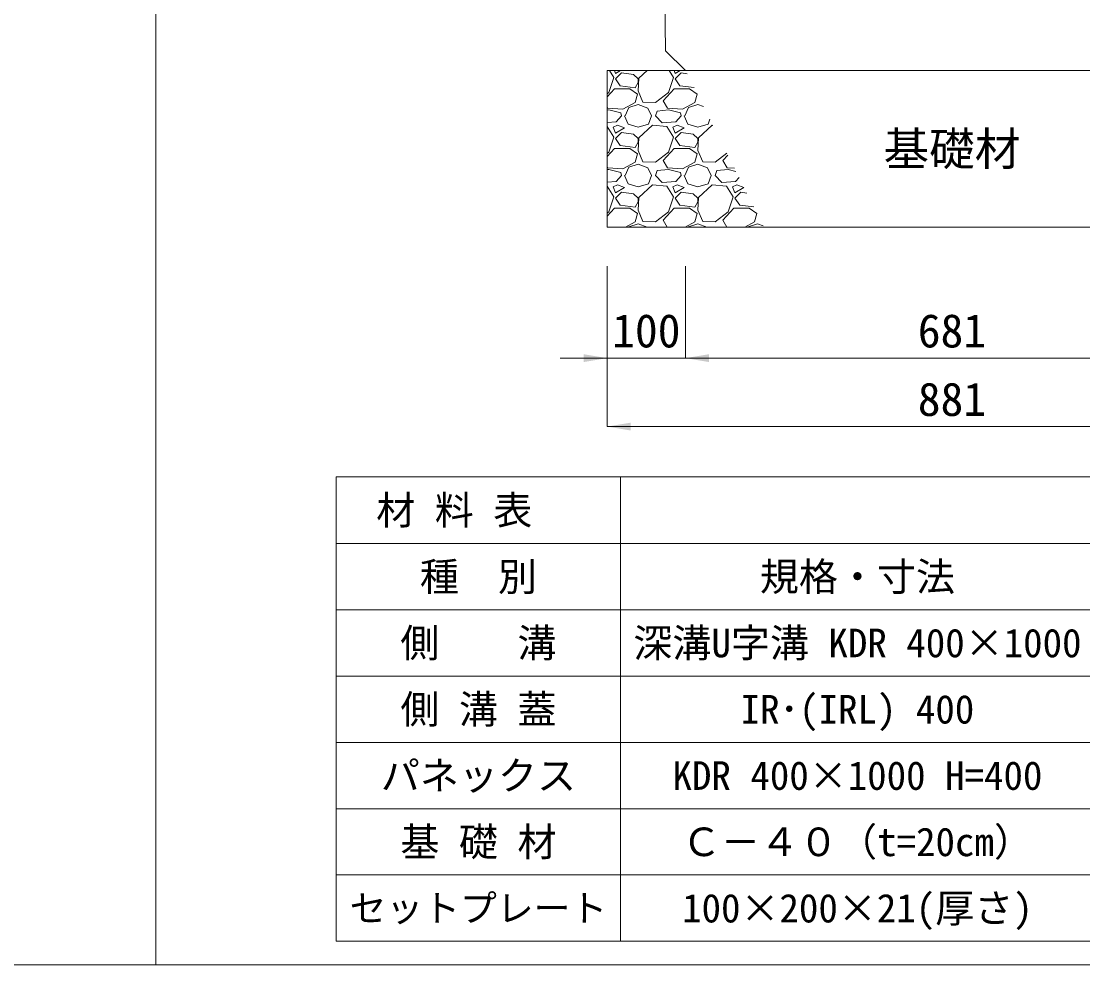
# Model space of a CAD drawing. Units: millimetres at full size. Extents: x 172874 to 217143, y 854931 to 903297.
# Drawn here: x 200171 to 201527, y 855531 to 856736 of the extents above; entities that cross this region are included whole.
import ezdxf
from ezdxf.enums import TextEntityAlignment as Align

# ---------------------------------------------------------------- set-up
doc = ezdxf.new("R2010")
doc.units = ezdxf.units.MM
doc.header["$LTSCALE"] = 20
for name, color, linetype, lineweight in [('Defpoints_3', 8, 'Continuous', 0), ('図枠', 5, 'Continuous', 13), ('基礎材', 7, 'Continuous', 15), ('寸法・材料表', 7, 'Continuous', 13), ('寸法線', 7, 'Continuous', 13), ('本体', 2, 'Continuous', 13), ('ﾊｯﾁﾝｸﾞ', 7, 'Continuous', 5)]:
    doc.layers.add(name, color=color, linetype=linetype, lineweight=lineweight)
doc.styles.add('ＭＳ ゴシック', font='')
doc.styles.get('ＭＳ ゴシック').set_extended_font_data('MS Gothic')

# ---------------------------------------------------------------- blocks, each defined once
blk = doc.blocks.new('filled_arrow')
at = {"color": 0, "linetype": 'Continuous', "lineweight": -2}
blk.add_solid([(7.5, 1.25), (0, 0), (7.5, -1.25)], dxfattribs=at)

msp = doc.modelspace()

# ---------------------------------------------------------------- linework, layer by layer
at = {"layer": 'Defpoints_3'}
for p, q in [((200573.45, 856154.4), (202512.35, 856154.4)), ((200573.45, 856154.4), (200573.45, 856069.22)), ((200936.45, 856154.4), (200936.45, 856069.22))]:
    msp.add_line(p, q, dxfattribs=at)
at = {"layer": '図枠'}
for p, q in [((200342.9, 874031.02), (200342.9, 855531.02)), ((196742.9, 855531.02), (217142.9, 855531.02))]:
    msp.add_line(p, q, dxfattribs=at)
at = {"layer": '基礎材'}
for p, q in [((200919.38, 856673.52), (201799.9, 856673.52)), ((200919.38, 856673.52), (200919.38, 856473.52)), ((200919.38, 856473.52), (201799.9, 856473.52))]:
    msp.add_line(p, q, dxfattribs=at)
at = {"layer": '寸法・材料表'}
for p, q in [((200573.45, 856069.22), (202512.35, 856069.22)), ((200573.45, 856069.22), (200573.45, 855561.02)), ((200936.45, 856069.22), (200936.45, 855561.02)), ((200573.45, 855984.52), (202512.35, 855984.52)), ((200573.45, 855899.82), (202512.35, 855899.82)), ((200573.45, 855815.12), (202512.35, 855815.12)), ((200573.45, 855730.42), (202512.35, 855730.42)), ((200573.45, 855645.72), (202512.35, 855645.72)), ((200573.45, 855561.02), (202512.35, 855561.02))]:
    msp.add_line(p, q, dxfattribs=at)
at = {"layer": '寸法線'}
for p, q in [((200919.38, 856423.52), (200919.38, 856306.08)), ((200919.38, 856423.52), (200919.38, 856218.58)), ((201019.38, 856423.52), (201019.38, 856306.08)), ((201019.38, 856423.52), (201019.38, 856306.08)), ((200859.38, 856306.08), (201079.38, 856306.08)), ((201019.38, 856306.08), (201699.9, 856306.08)), ((201799.9, 856218.58), (200919.38, 856218.58))]:
    msp.add_line(p, q, dxfattribs=at)
at = {"layer": '本体'}
for p, q in [((200979.9, 857588.52), (200993.98, 856698.52)), ((200993.98, 856698.52), (201019.38, 856673.52)), ((201019.38, 856673.52), (201535.42, 856673.52))]:
    msp.add_line(p, q, dxfattribs=at)
at = {"layer": 'ﾊｯﾁﾝｸﾞ'}
for p, q in [((200921.68, 856645.39), (200927.78, 856664.44)), ((200927.78, 856664.44), (200922.23, 856673.52)), ((200928.56, 856673.52), (200930.06, 856669.77)), ((200930.06, 856669.77), (200936.31, 856673.52)), ((200937.68, 856670.54), (200930.06, 856662.92)), ((200952.92, 856668.25), (200937.68, 856670.54)), ((200959.02, 856662.92), (200952.92, 856668.25)), ((200970.56, 856673.52), (200959.78, 856663.68)), ((200997.88, 856645.39), (201003.98, 856664.44)), ((201003.98, 856664.44), (200998.43, 856673.52)), ((201004.76, 856673.52), (201006.26, 856669.77)), ((201006.26, 856669.77), (201012.51, 856673.52)), ((201013.88, 856670.54), (201006.26, 856662.92)), ((201021.44, 856669.4), (201013.88, 856670.54)), ((200930.06, 856662.92), (200936.16, 856653.77)), ((200936.16, 856653.77), (200955.21, 856651.49)), ((200955.21, 856651.49), (200959.02, 856658.34)), ((200959.78, 856663.68), (200959.02, 856647.68)), ((200959.02, 856658.34), (200959.02, 856662.92)), ((201006.26, 856662.92), (201012.36, 856653.77)), ((201012.36, 856653.77), (201030.33, 856651.62)), ((200919.38, 856639.78), (200928.54, 856649.96)), ((200919.38, 856643.61), (200921.68, 856645.39)), ((200928.54, 856649.96), (200948.35, 856649.96)), ((200948.35, 856649.96), (200958.26, 856643.1)), ((200958.26, 856643.1), (200955.21, 856632.44)), ((200959.02, 856647.68), (200965.11, 856633.2)), ((200981.12, 856632.44), (200997.88, 856645.39)), ((200991.02, 856634.72), (201004.74, 856649.96)), ((201004.74, 856649.96), (201024.55, 856649.96)), ((201024.55, 856649.96), (201034.46, 856643.1)), ((201034.46, 856643.1), (201031.41, 856632.44)), ((200920.16, 856625.58), (200919.38, 856626.91)), ((200939.21, 856624.05), (200920.16, 856625.58)), ((200955.21, 856632.44), (200939.21, 856624.05)), ((200942.25, 856615.67), (200946.83, 856626.34)), ((200946.83, 856626.34), (200959.02, 856630.15)), ((200959.02, 856630.15), (200971.21, 856625.58)), ((200965.11, 856633.2), (200981.12, 856632.44)), ((200971.21, 856625.58), (200975.78, 856615.67)), ((200996.36, 856625.58), (200991.02, 856634.72)), ((201015.41, 856624.05), (200996.36, 856625.58)), ((201031.41, 856632.44), (201015.41, 856624.05)), ((201018.45, 856615.67), (201023.03, 856626.34)), ((201023.03, 856626.34), (201035.22, 856630.15)), ((201035.22, 856630.15), (201042.41, 856627.45)), ((200921.68, 856623.29), (200919.38, 856623.05)), ((200936.92, 856619.48), (200921.68, 856623.29)), ((200937.68, 856615.67), (200930.82, 856608.05)), ((200937.68, 856615.67), (200936.92, 856619.48)), ((200941.49, 856615.67), (200946.06, 856605)), ((200971.97, 856605), (200975.78, 856615.67)), ((200981.12, 856615.67), (200983.4, 856621.77)), ((200989.5, 856606.53), (200981.12, 856615.67)), ((200997.88, 856623.29), (200983.4, 856621.77)), ((201013.12, 856619.48), (200997.88, 856623.29)), ((201013.88, 856615.67), (201007.02, 856608.05)), ((201013.88, 856615.67), (201013.12, 856619.48)), ((201017.69, 856615.67), (201022.26, 856605)), ((201048.17, 856605), (201050.45, 856611.38)), ((200930.82, 856608.05), (200919.38, 856607.06)), ((200919.39, 856601.96), (200919.38, 856601.96)), ((200927.78, 856588.24), (200919.39, 856601.96)), ((200932.35, 856603.48), (200927.01, 856601.19)), ((200927.01, 856601.19), (200930.06, 856593.57)), ((200930.06, 856593.57), (200941.49, 856600.43)), ((200941.49, 856600.43), (200932.35, 856603.48)), ((200946.06, 856605), (200959.02, 856601.19)), ((200959.02, 856601.19), (200971.97, 856605)), ((200977.31, 856603.48), (200959.78, 856587.48)), ((200995.59, 856601.96), (200977.31, 856603.48)), ((201007.02, 856608.05), (200989.5, 856606.53)), ((201003.98, 856588.24), (200995.59, 856601.96)), ((201008.55, 856603.48), (201003.21, 856601.19)), ((201003.21, 856601.19), (201006.26, 856593.57)), ((201006.26, 856593.57), (201017.69, 856600.43)), ((201017.69, 856600.43), (201008.55, 856603.48)), ((201022.26, 856605), (201035.22, 856601.19)), ((201035.22, 856601.19), (201048.17, 856605)), ((201053.51, 856603.48), (201035.98, 856587.48)), ((201054.44, 856603.4), (201053.51, 856603.48)), ((200921.68, 856569.19), (200927.78, 856588.24)), ((200937.68, 856594.34), (200930.06, 856586.72)), ((200930.06, 856586.72), (200936.16, 856577.57)), ((200952.92, 856592.05), (200937.68, 856594.34)), ((200959.02, 856586.72), (200952.92, 856592.05)), ((200959.78, 856587.48), (200959.02, 856571.48)), ((200959.02, 856582.14), (200959.02, 856586.72)), ((200997.88, 856569.19), (201003.98, 856588.24)), ((201013.88, 856594.34), (201006.26, 856586.72)), ((201006.26, 856586.72), (201012.36, 856577.57)), ((201029.12, 856592.05), (201013.88, 856594.34)), ((201035.22, 856586.72), (201029.12, 856592.05)), ((201035.98, 856587.48), (201035.22, 856571.48)), ((201035.22, 856582.14), (201035.22, 856586.72)), ((200919.38, 856563.58), (200928.54, 856573.76)), ((200919.38, 856567.41), (200921.68, 856569.19)), ((200928.54, 856573.76), (200948.35, 856573.76)), ((200936.16, 856577.57), (200955.21, 856575.29)), ((200948.35, 856573.76), (200958.26, 856566.9)), ((200955.21, 856575.29), (200959.02, 856582.14)), ((200959.02, 856571.48), (200965.11, 856557)), ((200981.12, 856556.24), (200997.88, 856569.19)), ((200991.02, 856558.52), (201004.74, 856573.76)), ((201004.74, 856573.76), (201024.55, 856573.76)), ((201012.36, 856577.57), (201031.41, 856575.29)), ((201024.55, 856573.76), (201034.46, 856566.9)), ((201031.41, 856575.29), (201035.22, 856582.14)), ((201035.22, 856571.48), (201041.31, 856557)), ((200955.21, 856556.24), (200939.21, 856547.85)), ((200958.26, 856566.9), (200955.21, 856556.24)), ((200965.11, 856557), (200981.12, 856556.24)), ((200996.36, 856549.38), (200991.02, 856558.52)), ((201031.41, 856556.24), (201015.41, 856547.85)), ((201034.46, 856566.9), (201031.41, 856556.24)), ((201041.31, 856557), (201057.32, 856556.24)), ((201057.32, 856556.24), (201072.25, 856567.78)), ((201067.22, 856558.52), (201073.43, 856565.42)), ((201072.56, 856549.38), (201067.22, 856558.52)), ((200920.16, 856549.38), (200919.38, 856550.71)), ((200921.68, 856547.09), (200919.38, 856546.85)), ((200939.21, 856547.85), (200920.16, 856549.38)), ((200936.92, 856543.28), (200921.68, 856547.09)), ((200937.68, 856539.47), (200936.92, 856543.28)), ((200942.25, 856539.47), (200946.83, 856550.14)), ((200946.83, 856550.14), (200959.02, 856553.95)), ((200959.02, 856553.95), (200971.21, 856549.38)), ((200971.21, 856549.38), (200975.78, 856539.47)), ((200981.12, 856539.47), (200983.4, 856545.57)), ((200997.88, 856547.09), (200983.4, 856545.57)), ((201015.41, 856547.85), (200996.36, 856549.38)), ((201013.12, 856543.28), (200997.88, 856547.09)), ((201013.88, 856539.47), (201013.12, 856543.28)), ((201018.45, 856539.47), (201023.03, 856550.14)), ((201023.03, 856550.14), (201035.22, 856553.95)), ((201035.22, 856553.95), (201047.41, 856549.38)), ((201047.41, 856549.38), (201051.98, 856539.47)), ((201057.32, 856539.47), (201059.6, 856545.57)), ((201074.08, 856547.09), (201059.6, 856545.57)), ((201081.82, 856548.64), (201072.56, 856549.38)), ((201083.81, 856544.66), (201074.08, 856547.09)), ((200930.82, 856531.85), (200919.38, 856530.86)), ((200937.68, 856539.47), (200930.82, 856531.85)), ((200941.49, 856539.47), (200946.06, 856528.8)), ((200946.06, 856528.8), (200959.02, 856524.99)), ((200959.02, 856524.99), (200971.97, 856528.8)), ((200971.97, 856528.8), (200975.78, 856539.47)), ((200989.5, 856530.33), (200981.12, 856539.47)), ((201007.02, 856531.85), (200989.5, 856530.33)), ((201013.88, 856539.47), (201007.02, 856531.85)), ((201017.69, 856539.47), (201022.26, 856528.8)), ((201022.26, 856528.8), (201035.22, 856524.99)), ((201035.22, 856524.99), (201048.17, 856528.8)), ((201048.17, 856528.8), (201051.98, 856539.47)), ((201065.7, 856530.33), (201057.32, 856539.47)), ((201083.22, 856531.85), (201065.7, 856530.33)), ((201087.72, 856536.84), (201083.22, 856531.85)), ((200919.39, 856525.76), (200919.38, 856525.76)), ((200927.78, 856512.04), (200919.39, 856525.76)), ((200932.35, 856527.28), (200927.01, 856524.99)), ((200927.01, 856524.99), (200930.06, 856517.37)), ((200930.06, 856517.37), (200941.49, 856524.23)), ((200937.68, 856518.14), (200930.06, 856510.52)), ((200941.49, 856524.23), (200932.35, 856527.28)), ((200952.92, 856515.85), (200937.68, 856518.14)), ((200959.02, 856510.52), (200952.92, 856515.85)), ((200977.31, 856527.28), (200959.78, 856511.28)), ((200995.59, 856525.76), (200977.31, 856527.28)), ((201003.98, 856512.04), (200995.59, 856525.76)), ((201008.55, 856527.28), (201003.21, 856524.99)), ((201003.21, 856524.99), (201006.26, 856517.37)), ((201006.26, 856517.37), (201017.69, 856524.23)), ((201013.88, 856518.14), (201006.26, 856510.52)), ((201017.69, 856524.23), (201008.55, 856527.28)), ((201029.12, 856515.85), (201013.88, 856518.14)), ((201035.22, 856510.52), (201029.12, 856515.85)), ((201053.51, 856527.28), (201035.98, 856511.28)), ((201071.79, 856525.76), (201053.51, 856527.28)), ((201080.18, 856512.04), (201071.79, 856525.76)), ((201084.75, 856527.28), (201079.41, 856524.99)), ((201079.41, 856524.99), (201082.46, 856517.37)), ((201082.46, 856517.37), (201093.89, 856524.23)), ((201090.08, 856518.14), (201082.46, 856510.52)), ((201093.89, 856524.23), (201084.75, 856527.28)), ((201097.64, 856517), (201090.08, 856518.14)), ((200921.68, 856492.99), (200927.78, 856512.04)), ((200930.06, 856510.52), (200936.16, 856501.37)), ((200936.16, 856501.37), (200955.21, 856499.09)), ((200955.21, 856499.09), (200959.02, 856505.94)), ((200959.78, 856511.28), (200959.02, 856495.28)), ((200959.02, 856505.94), (200959.02, 856510.52)), ((200997.88, 856492.99), (201003.98, 856512.04)), ((201006.26, 856510.52), (201012.36, 856501.37)), ((201012.36, 856501.37), (201031.41, 856499.09)), ((201031.41, 856499.09), (201035.22, 856505.94)), ((201035.98, 856511.28), (201035.22, 856495.28)), ((201035.22, 856505.94), (201035.22, 856510.52)), ((201074.08, 856492.99), (201080.18, 856512.04)), ((201082.46, 856510.52), (201088.56, 856501.37)), ((201088.56, 856501.37), (201106.53, 856499.22)), ((200919.38, 856487.38), (200928.54, 856497.56)), ((200919.38, 856491.21), (200921.68, 856492.99)), ((200928.54, 856497.56), (200948.35, 856497.56)), ((200948.35, 856497.56), (200958.26, 856490.7)), ((200958.26, 856490.7), (200955.21, 856480.04)), ((200959.02, 856495.28), (200965.11, 856480.8)), ((200981.12, 856480.04), (200997.88, 856492.99)), ((200991.02, 856482.32), (201004.74, 856497.56)), ((201004.74, 856497.56), (201024.55, 856497.56)), ((201024.55, 856497.56), (201034.46, 856490.7)), ((201034.46, 856490.7), (201031.41, 856480.04)), ((201035.22, 856495.28), (201041.31, 856480.8)), ((201057.32, 856480.04), (201074.08, 856492.99)), ((201067.22, 856482.32), (201080.94, 856497.56)), ((201080.94, 856497.56), (201100.75, 856497.56)), ((201100.75, 856497.56), (201110.66, 856490.7)), ((201110.66, 856490.7), (201107.61, 856480.04)), ((200919.96, 856473.52), (200919.38, 856474.51)), ((200955.21, 856480.04), (200942.77, 856473.52)), ((200946.83, 856473.94), (200959.02, 856477.75)), ((200959.02, 856477.75), (200970.3, 856473.52)), ((200965.11, 856480.8), (200981.12, 856480.04)), ((200996.16, 856473.52), (200991.02, 856482.32)), ((201031.41, 856480.04), (201018.97, 856473.52)), ((201023.03, 856473.94), (201035.22, 856477.75)), ((201035.22, 856477.75), (201046.5, 856473.52)), ((201041.31, 856480.8), (201057.32, 856480.04)), ((201072.36, 856473.52), (201067.22, 856482.32)), ((201107.61, 856480.04), (201095.17, 856473.52)), ((201099.23, 856473.94), (201111.42, 856477.75)), ((201111.42, 856477.75), (201118.61, 856475.05)), ((200946.65, 856473.52), (200946.83, 856473.94)), ((201022.85, 856473.52), (201023.03, 856473.94)), ((201099.05, 856473.52), (201099.23, 856473.94))]:
    msp.add_line(p, q, dxfattribs=at)

# ---------------------------------------------------------------- block references
at = {"layer": '寸法線', "xscale": 4, "yscale": 4, "rotation": 180}
msp.add_blockref('filled_arrow', (200919.38, 856306.08), dxfattribs=at)
at = {"layer": '寸法線', "xscale": 4, "yscale": 4}
for p in [(201019.38, 856306.08), (201019.38, 856306.08), (200919.38, 856218.58)]:
    msp.add_blockref('filled_arrow', p, dxfattribs=at)

# ---------------------------------------------------------------- texts
at = {"layer": '寸法・材料表', "style": 'ＭＳ ゴシック'}
msp.add_text('\u3000材 料 表', height=36.55, dxfattribs=at).set_placement((200574.61, 856111.81), align=Align.MIDDLE_LEFT)
for s, height, p in [('種\u3000別', 36.55, (200754.95, 856026.87)), ('規格・寸法', 36.55, (201238.95, 856026.87)), ('側\u3000\u3000溝', 36.55, (200754.95, 855942.17)), ('深溝U字溝 KDR 400×1000', 36.55, (201238.95, 855942.17)), ('側 溝 蓋', 36.55, (200754.95, 855857.47)), ('IR･(IRL) 400', 36.55, (201238.95, 855857.47)), ('パネックス', 36.55, (200754.95, 855772.77)), ('KDR 400×1000 H=400', 36.55, (201238.95, 855772.77)), ('基 礎 材', 36.55, (200754.95, 855688.07)), ('Ｃ－４０（t=20cm）', 36.55, (201238.95, 855688.07)), ('セットプレート', 34.46, (200754.95, 855603.37)), ('100×200×21(厚さ)', 36.55, (201238.95, 855603.37))]:
    msp.add_text(s, height=height, dxfattribs=at).set_placement(p, align=Align.MIDDLE_CENTER)
at = {"layer": '寸法線', "style": 'ＭＳ ゴシック'}
for s, p in [('基礎材', (201359.64, 856573.52)), ('100', (200969.38, 856341.08)), ('681', (201359.64, 856341.08)), ('881', (201359.64, 856253.58))]:
    msp.add_text(s, height=42.72, dxfattribs=at).set_placement(p, align=Align.MIDDLE_CENTER)

doc.saveas('drawing.dxf')
